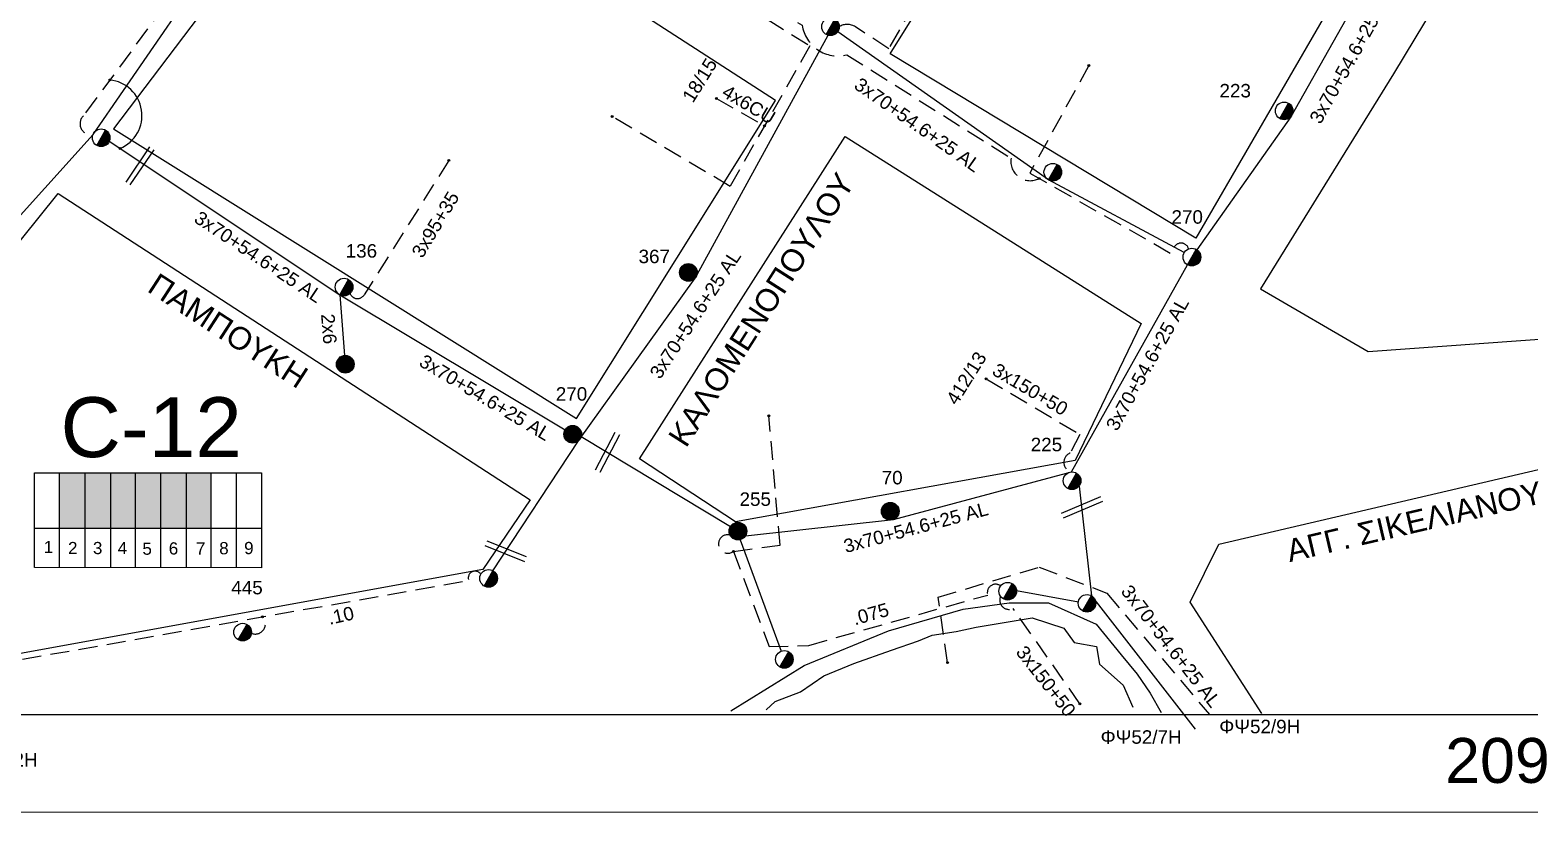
# Model space of a CAD drawing. Header units: millimetres. Extents: x 1421 to 11257, y 848 to 1896.
# Drawn here: x 10207.7 to 10407.9, y 848.3 to 952.8 of the extents above; entities that cross this region are included whole.
import ezdxf
from ezdxf.enums import TextEntityAlignment as Align

# ---------------------------------------------------------------- set-up
doc = ezdxf.new("R2010")
doc.units = ezdxf.units.MM
doc.linetypes.add('DASHED', pattern=[19.05, 12.7, -6.35])
for name, color, linetype, lineweight in [('2x6', 7, 'SYN_LINE', 30), ('3x150+50', 7, 'Continuous', 30), ('3x150+50 XLPE', 7, 'SYN_LINE', 30), ('3x150+50+CPE', 7, 'DASHED', 30), ('3x150+70', 7, 'Continuous', 30), ('3x70+54.6+25 AL', 7, 'SYN_LINE', 30), ('3x95+35', 7, 'Continuous', 30), ('4x6', 7, 'SYN_LINE', 30), ('Άγνωστα', 7, 'Continuous', 30), ('Καλώδια ΧΤ   3x150AL+50CU', 7, 'DASHED', 30), ('Υπόγεια Καλώδια Δικτύου ΧΤ   .075', 7, 'DASHED', 30)]:
    doc.layers.add(name, color=color, linetype=linetype, lineweight=lineweight)
for name, color, linetype in [('Pillar OTE', 7, 'Continuous'), ('TEXT ΚΑΛΩΔΙΩΝ', 7, 'Continuous'), ('Επιγραφές - Σχήματα', 7, 'Continuous'), ('Στύλος Ξύλινος', 7, 'Continuous'), ('Στύλος Ξύλινος @ 1', 7, 'Continuous'), ('Στύλος ΦΜ', 7, 'Continuous'), ('Στύλος ΦΜ @ 1', 7, 'Continuous'), ('Συνδέσεις', 7, 'Continuous'), ('Τομή', 7, 'Continuous'), ('Υπόβαθρο ΔΕΗ', 7, 'Continuous')]:
    doc.layers.add(name, color=color, linetype=linetype)
doc.styles.add('arial', font='ARIAL.TTF', dxfattribs={"height": 3})
doc.styles.get("Standard").update_dxf_attribs({"font": 'ARIAL.TTF', "height": 1.8})
doc.linetypes.add('SYN_LINE', pattern='A,0.5,-0.0001,["/\\/\\/\\/",Standard,S=0.1,R=0,X=0,Y=-0.05],-0.25', length=0.7501)

# ---------------------------------------------------------------- blocks, each defined once
blk = doc.blocks.new('ΥΠΑΡΧΩΝ ΤΣΙΜΕΝΤΕΝΙΟΣ ΣΤΥΛΟΣ')
at = {"layer": 'Στύλος ΦΜ'}
blk.add_hatch(color=7, dxfattribs=at).paths.add_polyline_path([(-1.29, -2.28, 0.574793), (2.62, 0, 0.268822), (1.3, 2.27)])
at = {"layer": 'Στύλος ΦΜ', "color": 7}
blk.add_line((-1.29, -2.28), (1.3, 2.27), dxfattribs=at)
blk.add_circle((0, 0), 2.62, dxfattribs=at)
at = {"layer": 'Στύλος ΦΜ', "flags": 4}
for tag, p in [('ΑΡΙΘΜΟΣ', (-4.68, 8.05)), ('ΤΥΠΟΣ', (-4.91, 3.03))]:
    blk.add_attdef(tag, p, '', height=4, dxfattribs=at)
blk = doc.blocks.new('ΥΠΑΡΧΩΝ ΞΥΛΙΝΟΣ ΣΤΥΛΟΣ')
at = {"layer": 'Στύλος Ξύλινος'}
h = blk.add_hatch(color=7, dxfattribs=at)
h.paths.add_polyline_path([(-2.62, 0, 0.270008), (-1.29, -2.28), (1.3, 2.27, 0.576266)])
h.paths.add_polyline_path([(-1.29, -2.28, 0.574793), (2.62, 0, 0.268822), (1.3, 2.27)])
at = {"layer": 'Στύλος Ξύλινος', "color": 7}
blk.add_line((-1.29, -2.28), (1.3, 2.27), dxfattribs=at)
blk.add_circle((0, 0), 2.62, dxfattribs=at)
at = {"layer": 'Στύλος Ξύλινος', "color": 1, "flags": 4}
for tag, p in [('ΑΡΙΘΜΟΣ', (-4.91, 8.6)), ('ΤΥΠΟΣ', (-4.85, 3.39))]:
    blk.add_attdef(tag, p, '', height=4, dxfattribs=at)
blk = doc.blocks.new('ΤΟΜΗ')
at = {"layer": 'Τομή', "ltscale": 40}
for p, q in [((11.33, -0.65), (-11.4, -0.65)), ((11.33, -3.42), (-11.4, -3.42))]:
    blk.add_line(p, q, dxfattribs=at)
blk = doc.blocks.new('_ΣΥΝΔΕΣΗ')
at = {"layer": 'Συνδέσεις', "linetype": 'SYN_LINE', "ltscale": 40}
blk.add_hatch(color=256, dxfattribs=at).paths.add_polyline_path([(0.5, -0.01, 1), (-0.5, -0.01, 1)])
at = {"layer": 'Συνδέσεις'}
blk.add_circle((0, -0.01), 0.5, dxfattribs=at)

msp = doc.modelspace()

# ---------------------------------------------------------------- hatches: boundary and pattern name
at = {"layer": 'Καλώδια ΧΤ   3x150AL+50CU', "linetype": 'DASHED', "lineweight": -3, "ltscale": 0.2}
h = msp.add_hatch(color=6, dxfattribs=at)
h.dxf.hatch_style = 1
h.paths.add_polyline_path([(10215.03, 893.62), (10211.59, 893.62), (10211.59, 886.25), (10215.03, 886.25)])
h = msp.add_hatch(color=1, dxfattribs=at)
h.dxf.hatch_style = 1
h.paths.add_polyline_path([(10215.03, 886.25), (10218.47, 886.25), (10218.47, 893.62), (10215.03, 893.62)])
h = msp.add_hatch(color=30, dxfattribs=at)
h.dxf.hatch_style = 1
h.paths.add_polyline_path([(10221.77, 893.61), (10218.47, 893.62), (10218.47, 886.25), (10221.76, 886.25)])
h = msp.add_hatch(color=27, dxfattribs=at)
h.dxf.hatch_style = 1
h.paths.add_polyline_path([(10225.15, 893.61), (10221.77, 893.61), (10221.76, 886.25), (10225.15, 886.24)])
h = msp.add_hatch(color=5, dxfattribs=at)
h.dxf.hatch_style = 1
h.paths.add_polyline_path([(10225.15, 886.24), (10228.55, 886.24), (10228.55, 893.61), (10225.15, 893.61)])
h = msp.add_hatch(color=2, dxfattribs=at)
h.dxf.hatch_style = 1
h.paths.add_polyline_path([(10228.55, 886.24), (10231.94, 886.24), (10231.94, 893.61), (10228.55, 893.61)])

# ---------------------------------------------------------------- linework, layer by layer
at = {"lineweight": -3, "ltscale": 15}
msp.add_lwpolyline([(10993.76, 1895.53), (8825.35, 1895.54), (8825.27, 848.33), (10993.76, 848.32)], close=True, dxfattribs=at)
at = {"layer": '2x6', "color": 2, "linetype": 'SYN_LINE', "lineweight": -3, "ltscale": 9}
msp.add_lwpolyline([(10249.04, 917.43), (10249.69, 909.3)], dxfattribs=at)
at = {"layer": '3x150+50', "color": 6, "linetype": 'DASHED', "lineweight": -3, "ltscale": 0.2}
msp.add_lwpolyline([(10335.39, 906.2), (10347.93, 898.77), (10346.64, 896.28, 0.73704), (10346.8, 893.75, 12.957311)], format="xyb", dxfattribs=at)
at = {"layer": '3x150+50 XLPE', "color": 2, "linetype": 'DASHED', "lineweight": -3, "ltscale": 0.2}
msp.add_lwpolyline([(10274.01, 1005.84), (10262.08, 1015.02), (10248.13, 996.94, 0.348262), (10248.27, 986.66), (10214.8, 941.33, 0.750677), (10216.08, 938.84, 1.591666)], format="xyb", dxfattribs=at)
at = {"layer": '3x150+50 XLPE', "color": 151, "linetype": 'DASHED', "lineweight": -3, "ltscale": 0.2}
msp.add_lwpolyline([(10271.81, 1002.99), (10262.15, 1010.42), (10251.63, 996.33, 0.458617), (10254.11, 985.45), (10286.57, 963.8), (10289.98, 964.26), (10311.87, 950.67), (10301.19, 931.9), (10285.45, 941.22)], format="xyb", dxfattribs=at)
at = {"layer": '3x150+50 XLPE', "color": 6, "linetype": 'DASHED', "lineweight": -3, "ltscale": 0.2}
for points in [[(10341.24, 933.66), (10360.63, 922.64, -1.232356), (10362.45, 923.54, 5.989643)], [(10301.18, 885.33, 1.586907), (10301.64, 883.14), (10306.4, 870.41)], [(10347.94, 862.78), (10339.02, 875.51, -0.697102), (10337.32, 877.14, 20.56454)]]:
    msp.add_lwpolyline(points, format="xyb", dxfattribs=at)
msp.add_lwpolyline([(10301.64, 883.14), (10307.87, 883.96), (10306.38, 901.26)], dxfattribs=at)
at = {"layer": '3x150+50 XLPE', "color": 5, "linetype": 'DASHED', "lineweight": -3, "ltscale": 0.2}
for points in [[(10161.27, 861.01), (10162.76, 859.14), (10169.14, 862.09), (10266.27, 879.26, -0.891813), (10267.9, 880.09, -6.110205)], [(10238.74, 874.4, -0.813883), (10237.24, 872.2, -0.456901)]]:
    msp.add_lwpolyline(points, format="xyb", dxfattribs=at)
at = {"layer": '3x150+50 XLPE', "color": 85, "linetype": 'DASHED', "lineweight": -3, "ltscale": 0.2}
msp.add_lwpolyline([(10330.26, 868.28), (10328.98, 877.02), (10342.48, 881.03), (10351.54, 877.56), (10365.24, 861.33)], dxfattribs=at)
at = {"layer": '3x150+50+CPE', "color": 6, "linetype": 'DASHED', "lineweight": -3, "ltscale": 0.2}
msp.add_lwpolyline([(10271.06, 1002.01), (10262.61, 1008.51), (10252.67, 995.93, 0.490316), (10255.04, 986.37), (10287.33, 965.31), (10290.65, 965.64), (10310.82, 953.43, 0.446949), (10316.79, 949.48), (10338.73, 935.66, 0.61776), (10342.48, 932.95, -1.010343)], format="xyb", dxfattribs=at)
at = {"layer": '3x150+50+CPE', "color": 5, "linetype": 'DASHED', "lineweight": -3, "ltscale": 0.2}
msp.add_lwpolyline([(10337.3, 958.09), (10329.49, 962.71), (10322.39, 950.29), (10317.96, 953.2, 0.294555), (10315.78, 953.22, 3.432116)], format="xyb", dxfattribs=at)
at = {"layer": '3x150+70', "color": 6, "linetype": 'DASHED', "lineweight": -3, "ltscale": 0.2}
msp.add_lwpolyline([(10349.12, 948.03), (10341.24, 933.66)], dxfattribs=at)
at = {"layer": '3x70+54.6+25 AL', "color": 206, "linetype": 'SYN_LINE', "lineweight": -3, "ltscale": 15}
msp.add_lwpolyline([(10181.27, 895.53), (10196.68, 917.34), (10216.08, 938.84), (10228.24, 956.48), (10254.1, 989.48)], dxfattribs=at)
at = {"layer": '3x70+54.6+25 AL', "color": 5, "linetype": 'SYN_LINE', "lineweight": -3, "ltscale": 15}
for points in [[(10388.47, 963.16), (10376.09, 941.19), (10363.57, 923.41)], [(10361.88, 923.06), (10343.72, 932.77), (10315.57, 952.54)]]:
    msp.add_lwpolyline(points, dxfattribs=at)
at = {"layer": '3x70+54.6+25 AL', "color": 2, "linetype": 'SYN_LINE', "lineweight": -3, "ltscale": 15}
for points in [[(10269.51, 880.55), (10280.94, 897.89), (10296.53, 919.65), (10314.28, 952.09), (10314.28, 952.09)], [(10218.26, 937.93), (10249.04, 917.43), (10279.16, 899.39)]]:
    msp.add_lwpolyline(points, dxfattribs=at)
at = {"layer": '3x70+54.6+25 AL', "color": 6, "linetype": 'SYN_LINE', "lineweight": -3, "ltscale": 15}
for points in [[(10303.25, 885.23), (10323.01, 887.4), (10346.8, 893.75), (10362.31, 921.42)], [(10281.3, 898.47), (10301.23, 886.45)], [(10302.55, 884.7), (10308.03, 869.81)]]:
    msp.add_lwpolyline(points, dxfattribs=at)
at = {"layer": '3x70+54.6+25 AL', "color": 1, "linetype": 'SYN_LINE', "lineweight": -3, "ltscale": 15}
msp.add_lwpolyline([(10347.81, 891.86), (10349.46, 877.22), (10363.32, 859.37)], dxfattribs=at)
at = {"layer": '3x70+54.6+25 AL', "color": 6, "linetype": 'SYN_LINE', "lineweight": -3, "ltscale": 9}
msp.add_lwpolyline([(10339.46, 877.9), (10347.72, 876.41)], dxfattribs=at)
at = {"layer": '3x95+35', "color": 2, "linetype": 'DASHED', "lineweight": -3, "ltscale": 0.2}
msp.add_lwpolyline([(10263.62, 935.36), (10252.29, 917.39, -0.625254), (10250.43, 917.6, -1.420129)], format="xyb", dxfattribs=at)
at = {"layer": '4x6', "color": 151, "linetype": 'DASHED', "lineweight": -3, "ltscale": 0.2}
msp.add_lwpolyline([(10299.36, 943.64), (10305.79, 939.98)], dxfattribs=at)
at = {"layer": 'Pillar OTE', "lineweight": -3, "ltscale": 40}
for points in [[(10208.26, 880.98), (10208.26, 893.62), (10238.59, 893.61), (10238.59, 880.95), (10208.26, 880.98)], [(10211.59, 880.97), (10211.59, 893.62)], [(10215.03, 880.97), (10215.03, 893.62)], [(10218.47, 880.97), (10218.47, 893.62)], [(10221.76, 880.96), (10221.77, 893.61)], [(10225.15, 880.96), (10225.15, 893.61)], [(10228.55, 880.96), (10228.55, 893.61)], [(10231.88, 880.95), (10231.88, 893.61)], [(10235.27, 880.95), (10235.27, 893.61)], [(10208.26, 886.26), (10238.59, 886.23)]]:
    msp.add_lwpolyline(points, dxfattribs=at)
at = {"layer": 'Υπόβαθρο ΔΕΗ', "lineweight": -3, "ltscale": 15}
msp.add_lwpolyline([(10855.44, 1855.69), (8838.35, 1855.69), (8838.27, 861.33), (10836.6, 861.33)], close=True, dxfattribs=at)
at = {"layer": 'Υπόβαθρο ΔΕΗ', "lineweight": -3, "ltscale": 0.1}
for points in [[(10358.24, 1006.78), (10397.28, 983.4), (10363.4, 924.96), (10322.6, 949.59)], [(10218.81, 939.6), (10280.67, 900.9), (10307.26, 943.39), (10249.81, 980.5)], [(10407.95, 977), (10389.81, 946.94), (10372.05, 918.2), (10386.44, 909.84), (10427.23, 912.76), (10456.82, 920.38), (10470.45, 939.96)], [(10316.57, 938.58), (10356.13, 913.57), (10347.29, 895.28), (10301.92, 887.1), (10289.11, 895.5)], [(10211.41, 930.95), (10274.47, 890.02), (10268.15, 880.7), (10166.19, 862.2), (10162.73, 870.4)]]:
    msp.add_lwpolyline(points, close=True, dxfattribs=at)
for points in [[(10372.22, 861.48), (10362.65, 876.35), (10366.48, 884.1), (10417.38, 895.98), (10455.48, 861.86)], [(10301.31, 861.82), (10311.09, 867.89), (10322.36, 872.54), (10332.34, 875.44), (10338.48, 876.25), (10343.75, 876.25), (10350.09, 873.42), (10353.46, 869.31), (10355.59, 866.72), (10357.31, 864.18), (10358.79, 861.62)], [(10306, 861.95), (10307.23, 863.09), (10310.6, 864.37), (10313.74, 866.5), (10317.73, 868.16), (10322.76, 869.96), (10326.37, 871.2), (10328.17, 871.95), (10331.4, 872.43), (10334.06, 873), (10341.56, 874.28), (10345.79, 872.9), (10347.16, 870.96), (10350.15, 870.44), (10350.53, 868.07), (10353.71, 865.27), (10355, 862.33)]]:
    msp.add_lwpolyline(points, dxfattribs=at)
at = {"layer": 'Υπόβαθρο ΔΕΗ', "lineweight": -3}
msp.add_arc((10217.84, 941.36), 4.78, 293.106, 84.0835, dxfattribs=at)
at = {"layer": 'Υπόγεια Καλώδια Δικτύου ΧΤ   .075', "color": 6, "linetype": 'DASHED', "lineweight": -3, "ltscale": 0.2}
msp.add_lwpolyline([(10306.4, 870.41), (10311.72, 870.58), (10335.61, 877.31, -0.732097), (10337.34, 878.52)], format="xyb", dxfattribs=at)

# ---------------------------------------------------------------- block references
at = {"layer": 'Στύλος Ξύλινος @ 1', "lineweight": -3, "ltscale": 40}
ref = msp.add_blockref('ΥΠΑΡΧΩΝ ΞΥΛΙΝΟΣ ΣΤΥΛΟΣ', (10295.62, 920.4), dxfattribs=dict(at, xscale=0.4499999999998181, yscale=0.4499999999998181, zscale=0.4499999999998181))
ref.add_attrib('ΑΡΙΘΜΟΣ', '367', (10288.97, 921.64), dxfattribs={"layer": 'Στύλος Ξύλινος', "height": 1.8, "flags": 4})
at = {"layer": 'Στύλος Ξύλινος @ 1', "lineweight": -3, "ltscale": 40, "xscale": 0.4499999999998181, "yscale": 0.4499999999998181, "zscale": 0.4499999999998181}
msp.add_blockref('ΥΠΑΡΧΩΝ ΞΥΛΙΝΟΣ ΣΤΥΛΟΣ', (10249.78, 908.13), dxfattribs=at)
at = {"layer": 'Στύλος Ξύλινος @ 1', "lineweight": -3, "ltscale": 40}
ref = msp.add_blockref('ΥΠΑΡΧΩΝ ΞΥΛΙΝΟΣ ΣΤΥΛΟΣ', (10280.17, 898.78), dxfattribs=dict(at, xscale=0.4499999999998181, yscale=0.4499999999998181, zscale=0.4499999999998181))
ref.add_attrib('ΑΡΙΘΜΟΣ', '270', (10277.91, 903.27), dxfattribs={"layer": 'Στύλος Ξύλινος', "height": 1.8, "flags": 4})
ref = msp.add_blockref('ΥΠΑΡΧΩΝ ΞΥΛΙΝΟΣ ΣΤΥΛΟΣ', (10322.59, 888.5), dxfattribs=dict(at, xscale=0.4499999999998181, yscale=0.4499999999998181, zscale=0.4499999999998181))
ref.add_attrib('ΑΡΙΘΜΟΣ', '70', (10321.45, 892.09), dxfattribs={"layer": 'Στύλος Ξύλινος', "height": 1.8, "flags": 4})
ref = msp.add_blockref('ΥΠΑΡΧΩΝ ΞΥΛΙΝΟΣ ΣΤΥΛΟΣ', (10302.24, 885.84), dxfattribs=dict(at, xscale=0.4499999999998181, yscale=0.4499999999998181, zscale=0.4499999999998181))
ref.add_attrib('ΑΡΙΘΜΟΣ', '255', (10302.46, 889.22), dxfattribs={"layer": 'Στύλος Ξύλινος', "height": 1.8, "flags": 4})
at = {"layer": 'Στύλος ΦΜ @ 1', "color": 1, "lineweight": -3, "ltscale": 40}
ref = msp.add_blockref('ΥΠΑΡΧΩΝ ΤΣΙΜΕΝΤΕΝΙΟΣ ΣΤΥΛΟΣ', (10314.61, 953.22), dxfattribs=dict(at, xscale=0.4499999999998181, yscale=0.4499999999998181, zscale=0.4499999999998181))
ref.add_attrib('ΑΡΙΘΜΟΣ', '299', (10311.27, 956.8), dxfattribs={"layer": 'Στύλος ΦΜ', "height": 1.8, "flags": 4})
ref = msp.add_blockref('ΥΠΑΡΧΩΝ ΤΣΙΜΕΝΤΕΝΙΟΣ ΣΤΥΛΟΣ', (10375.22, 941.98), dxfattribs=dict(at, xscale=0.4499999999998181, yscale=0.4499999999998181, zscale=0.4499999999998181))
ref.add_attrib('ΑΡΙΘΜΟΣ', '223', (10366.58, 943.78), dxfattribs={"layer": 'Στύλος ΦΜ', "height": 1.8, "flags": 4})
at = {"layer": 'Στύλος ΦΜ @ 1', "color": 1, "lineweight": -3, "ltscale": 40, "xscale": 0.4499999999998181, "yscale": 0.4499999999998181, "zscale": 0.4499999999998181}
for p in [(10217.17, 938.39), (10344.31, 933.79), (10268.93, 879.53), (10338.29, 877.82), (10348.88, 876.2), (10308.44, 868.71)]:
    msp.add_blockref('ΥΠΑΡΧΩΝ ΤΣΙΜΕΝΤΕΝΙΟΣ ΣΤΥΛΟΣ', p, dxfattribs=at)
at = {"layer": 'Στύλος ΦΜ @ 1', "color": 1, "lineweight": -3, "ltscale": 40}
ref = msp.add_blockref('ΥΠΑΡΧΩΝ ΤΣΙΜΕΝΤΕΝΙΟΣ ΣΤΥΛΟΣ', (10362.89, 922.45), dxfattribs=dict(at, xscale=0.4499999999998181, yscale=0.4499999999998181, zscale=0.4499999999998181))
ref.add_attrib('ΑΡΙΘΜΟΣ', '270', (10360.17, 926.91), dxfattribs={"layer": 'Στύλος ΦΜ', "height": 1.8, "flags": 4})
ref = msp.add_blockref('ΥΠΑΡΧΩΝ ΤΣΙΜΕΝΤΕΝΙΟΣ ΣΤΥΛΟΣ', (10249.62, 918.45), dxfattribs=dict(at, xscale=0.4499999999998181, yscale=0.4499999999998181, zscale=0.4499999999998181))
ref.add_attrib('ΑΡΙΘΜΟΣ', '136', (10249.84, 922.38), dxfattribs={"layer": 'Στύλος ΦΜ', "height": 1.8, "flags": 4})
ref = msp.add_blockref('ΥΠΑΡΧΩΝ ΤΣΙΜΕΝΤΕΝΙΟΣ ΣΤΥΛΟΣ', (10346.88, 892.58), dxfattribs=dict(at, xscale=0.4499999999998181, yscale=0.4499999999998181, zscale=0.4499999999998181))
ref.add_attrib('ΑΡΙΘΜΟΣ', '225', (10341.36, 896.51), dxfattribs={"layer": 'Στύλος ΦΜ', "height": 1.8, "flags": 4})
ref = msp.add_blockref('ΥΠΑΡΧΩΝ ΤΣΙΜΕΝΤΕΝΙΟΣ ΣΤΥΛΟΣ', (10236.07, 872.35), dxfattribs=dict(at, xscale=0.4499999999998181, yscale=0.4499999999998181, zscale=0.4499999999998181))
ref.add_attrib('ΑΡΙΘΜΟΣ', '445', (10234.56, 877.4), dxfattribs={"layer": 'Στύλος ΦΜ', "height": 1.8, "flags": 4})
at = {"layer": 'Συνδέσεις', "lineweight": -3, "xscale": 0.25, "yscale": 0.25, "zscale": 0.25}
for p in [(10349.12, 948.04), (10218.33, 946.11), (10299.36, 943.64), (10285.45, 941.22), (10305.79, 939.98), (10219.71, 936.97), (10263.62, 935.37), (10342.48, 932.96), (10335.39, 906.2), (10306.38, 901.26), (10301.64, 883.14), (10238.74, 874.4), (10330.26, 868.28), (10347.94, 862.78)]:
    msp.add_blockref('_ΣΥΝΔΕΣΗ', p, dxfattribs=at)
at = {"layer": 'Τομή', "lineweight": -3}
for p, xscale, yscale, zscale, rotation in [((10222.79, 934.34), 0.2499999999999999, 0.2499999999999999, 0.2499999999999999, 235.7320443443813), ((10284.34, 896.58), 0.2499999999999997, 0.2499999999999997, 0.2499999999999997, 62.43083343660446), ((10348, 889.48), 0.2499999999999998, 0.2499999999999998, 0.2499999999999998, 22.98172953339544), ((10271.44, 883.6), 0.2499999999999997, 0.2499999999999997, 0.2499999999999997, 338.2686422620862)]:
    msp.add_blockref('ΤΟΜΗ', p, dxfattribs=dict(at, xscale=xscale, yscale=yscale, zscale=zscale, rotation=rotation))

# ---------------------------------------------------------------- texts
at = {"lineweight": -3, "ltscale": 30, "char_height": 1.63, "width": 11.2573, "attachment_point": 1}
for s, insert in [('1', (10209.51, 884.54)), ('2', (10212.74, 884.4)), ('3', (10216.07, 884.4)), ('4', (10219.38, 884.4)), ('5', (10222.68, 884.32)), ('6', (10226.2, 884.35)), ('7', (10229.83, 884.35)), ('8', (10232.94, 884.38)), ('9', (10236.27, 884.4))]:
    msp.add_mtext(s, dxfattribs=dict(at, insert=insert))
at = {"layer": 'TEXT ΚΑΛΩΔΙΩΝ', "lineweight": -3, "ltscale": 15, "style": 'arial'}
for s, rotation, p in [('3x70+54.6+25 AL', 60.5946, (10384.16, 949.18)), ('3x70+54.6+25 AL', 324.9151, (10326.25, 940.12)), ('4x6CU', 329.3709, (10303.71, 942.84)), ('3x95+35', 58.8671, (10261.82, 926.8)), ('3x70+54.6+25 AL', 326.332, (10238.2, 922.48)), ('3x70+54.6+25 AL', 56.6337, (10296.55, 914.81)), ('3x70+54.6+25 AL', 60.7226, (10356.95, 908.18)), ('2x6', 274.5648, (10247.6, 912.86)), ('3x70+54.6+25 AL', 329.0814, (10268.48, 903.69)), ('3x150+50', 329.3709, (10341.3, 904.79)), ('3x70+54.6+25 AL', 14.9447, (10326.02, 886.34)), ('3x70+54.6+25 AL', 307.8154, (10360.11, 870.48)), ('.10', 12.6857, (10249.19, 874.58)), ('.075', 15.7222, (10319.98, 874.78)), ('3x150+50', 307.8154, (10343.4, 865.81))]:
    msp.add_text(s, height=1.8, rotation=rotation, dxfattribs=at).set_placement(p, align=Align.MIDDLE_CENTER)
at = {"layer": 'Άγνωστα', "lineweight": -3, "ltscale": 0.2, "char_height": 1.8, "width": 18.6352, "attachment_point": 1, "rotation": 58, "style": 'arial'}
for s, insert in [('18/15', (10294.7, 943.89)), ('412/13', (10329.95, 903.5))]:
    msp.add_mtext(s, dxfattribs=dict(at, insert=insert))
at = {"layer": 'Άγνωστα', "lineweight": -3, "ltscale": 0.2, "char_height": 1.8, "width": 18.6352, "attachment_point": 1, "style": 'arial'}
for s, insert in [('ΦΨ52/7H', (10350.7, 859.24)), ('ΦΨ52/9H', (10366.55, 860.64)), ('C12/2H', (10200.15, 856.2))]:
    msp.add_mtext(s, dxfattribs=dict(at, insert=insert))
at = {"layer": 'Επιγραφές - Σχήματα', "lineweight": -3, "ltscale": 0.2, "insert": (10396.72, 858.21), "char_height": 6, "width": 19.6719, "attachment_point": 1}
msp.add_mtext('209', dxfattribs=at)
at = {"layer": 'Υπόβαθρο ΔΕΗ', "lineweight": -3, "ltscale": 0.1, "style": 'arial'}
for s, rotation, p in [('ΚΑΛΟΜΕΝΟΠΟΥΛΟΥ', 57.4904, (10305.37, 915.43)), ('ΠΑΜΠΟΥΚΗ', 327.017, (10234.14, 912.62)), ('ΑΓΓ. ΣΙΚΕΛΙΑΝΟΥ', 13.1329, (10392.61, 887.12))]:
    msp.add_text(s, height=3, rotation=rotation, dxfattribs=at).set_placement(p, align=Align.MIDDLE_CENTER)
at = {"layer": 'Υπόβαθρο ΔΕΗ', "lineweight": -3, "insert": (10211.74, 903.73), "char_height": 8, "width": 84.6573, "attachment_point": 1}
msp.add_mtext('C-12', dxfattribs=at)

doc.saveas('drawing.dxf')
